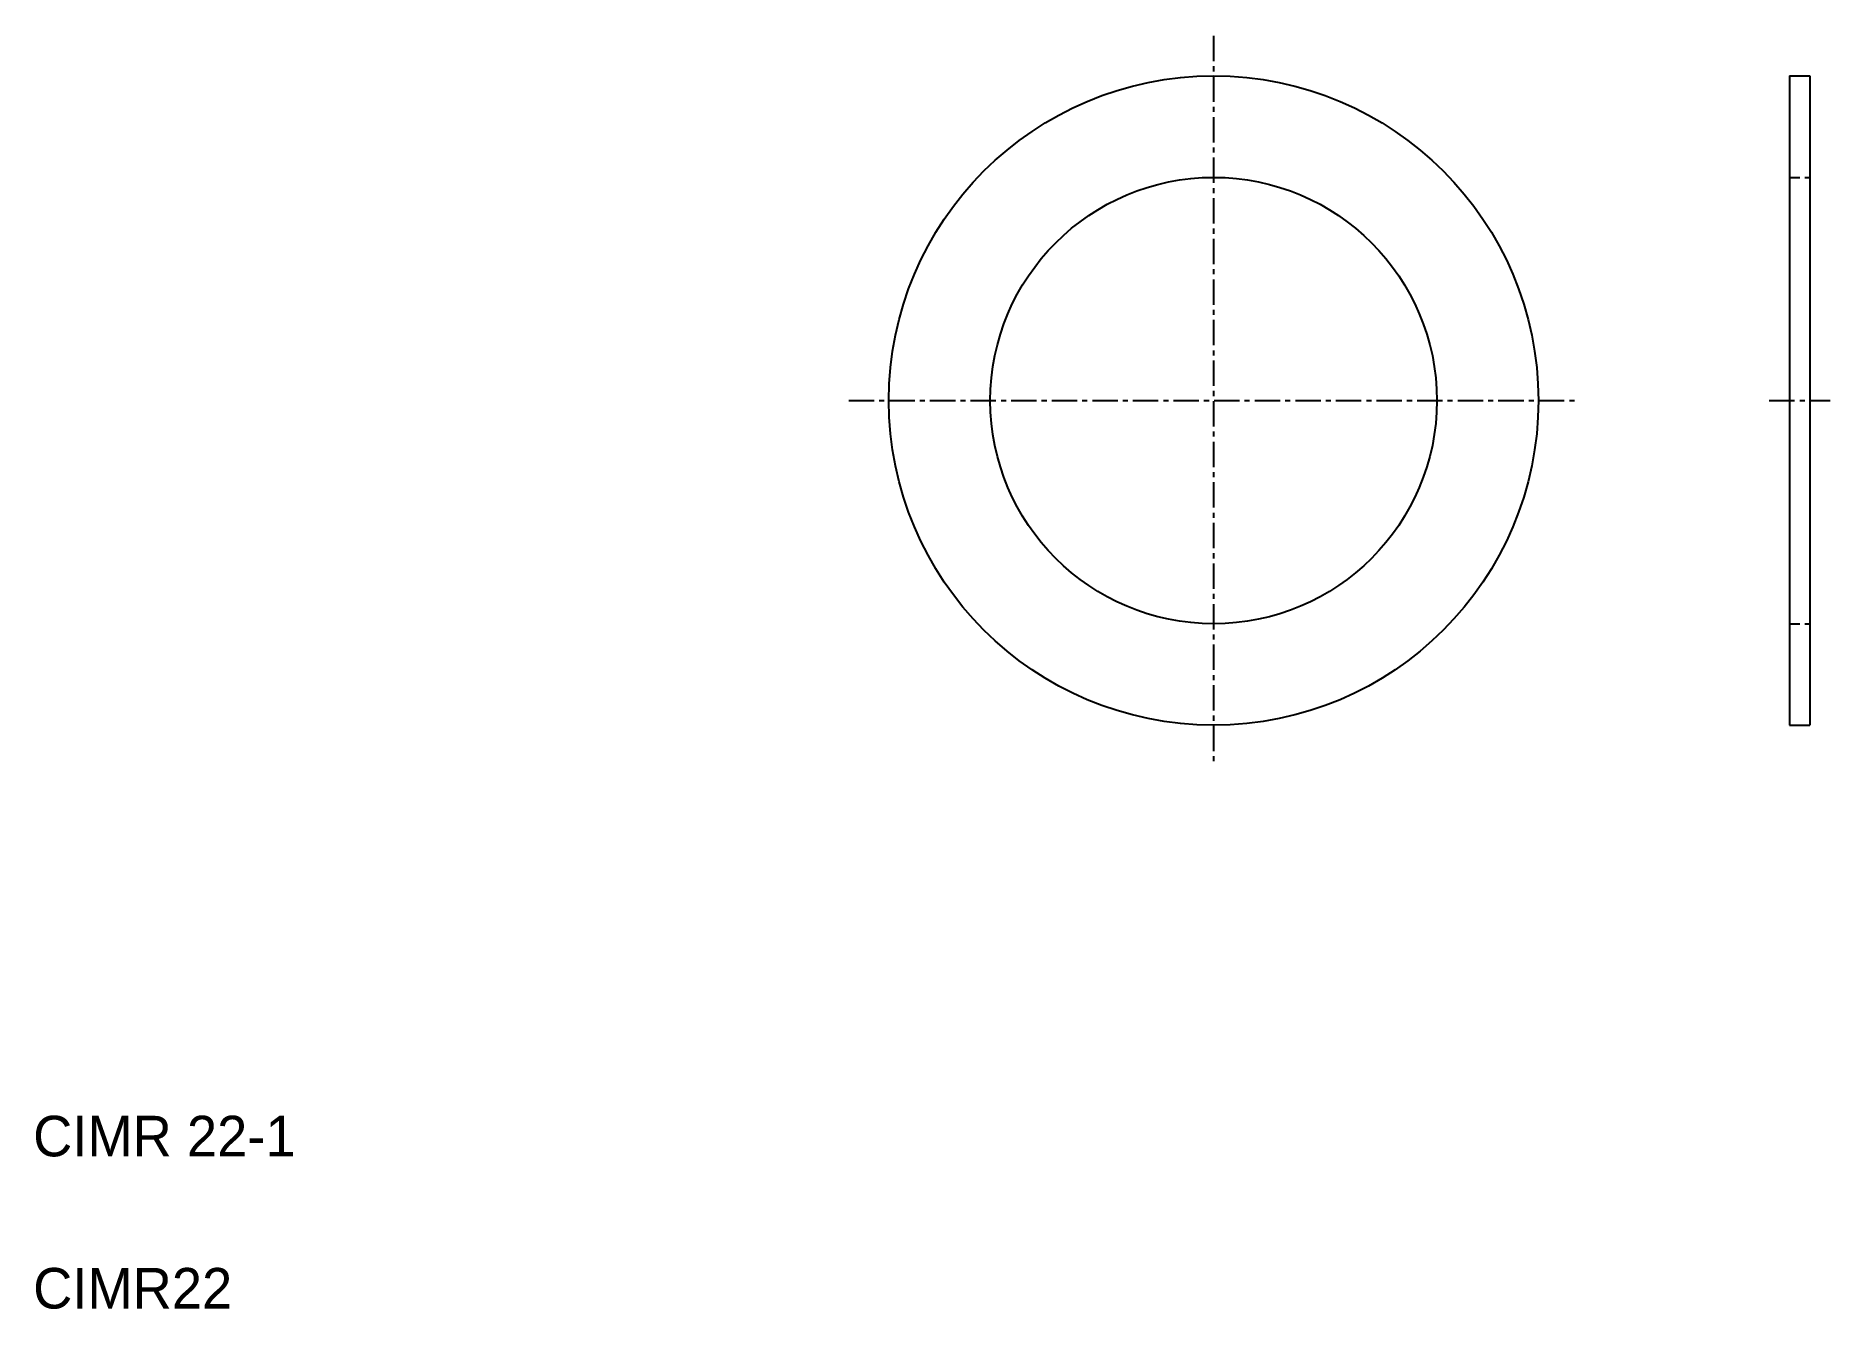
# Model space of a CAD drawing. Extents: x 5.1 to 93.5, y 5 to 67.7.
import ezdxf

# ---------------------------------------------------------------- set-up
doc = ezdxf.new("R2010")
doc.units = 0
doc.linetypes.add('CENTER', pattern=[2, 1.25, -0.25, 0.25, -0.25])
doc.linetypes.add('DASHED', pattern=[0.75, 0.5, -0.25])
doc.layers.get('0').update_dxf_attribs({"linetype": 'CONTINUOUS'})
doc.layers.add('CENTER', color=1, linetype='CENTER')

msp = doc.modelspace()

# ---------------------------------------------------------------- linework, layer by layer
at = {"color": 7, "linetype": 'CONTINUOUS'}
for p, q in [((91.529, 65.748), (91.529, 33.748)), ((91.529, 65.748), (92.529, 65.748)), ((92.529, 65.748), (92.529, 33.748)), ((91.529, 33.748), (92.529, 33.748))]:
    msp.add_line(p, q, dxfattribs=at)
at = {"color": 3, "linetype": 'DASHED'}
for p, q in [((91.529, 60.748), (92.529, 60.748)), ((91.529, 38.748), (92.529, 38.748))]:
    msp.add_line(p, q, dxfattribs=at)
at = {"color": 7, "linetype": 'CONTINUOUS'}
for radius in [16, 11]:
    msp.add_circle((63.156, 49.748), radius, dxfattribs=at)
at = {"layer": 'CENTER', "color": 1, "linetype": 'CENTER'}
for p, q in [((63.156, 67.72), (63.156, 31.775)), ((45.183, 49.748), (81.129, 49.748)), ((90.529, 49.748), (93.529, 49.748))]:
    msp.add_line(p, q, dxfattribs=at)

# ---------------------------------------------------------------- texts
at = {"color": 7, "linetype": 'CONTINUOUS'}
for s, p in [('CIMR 22-1', (5, 12.5)), ('CIMR22', (5, 5))]:
    msp.add_text(s, height=2, dxfattribs=at).set_placement(p)

doc.saveas('drawing.dxf')
